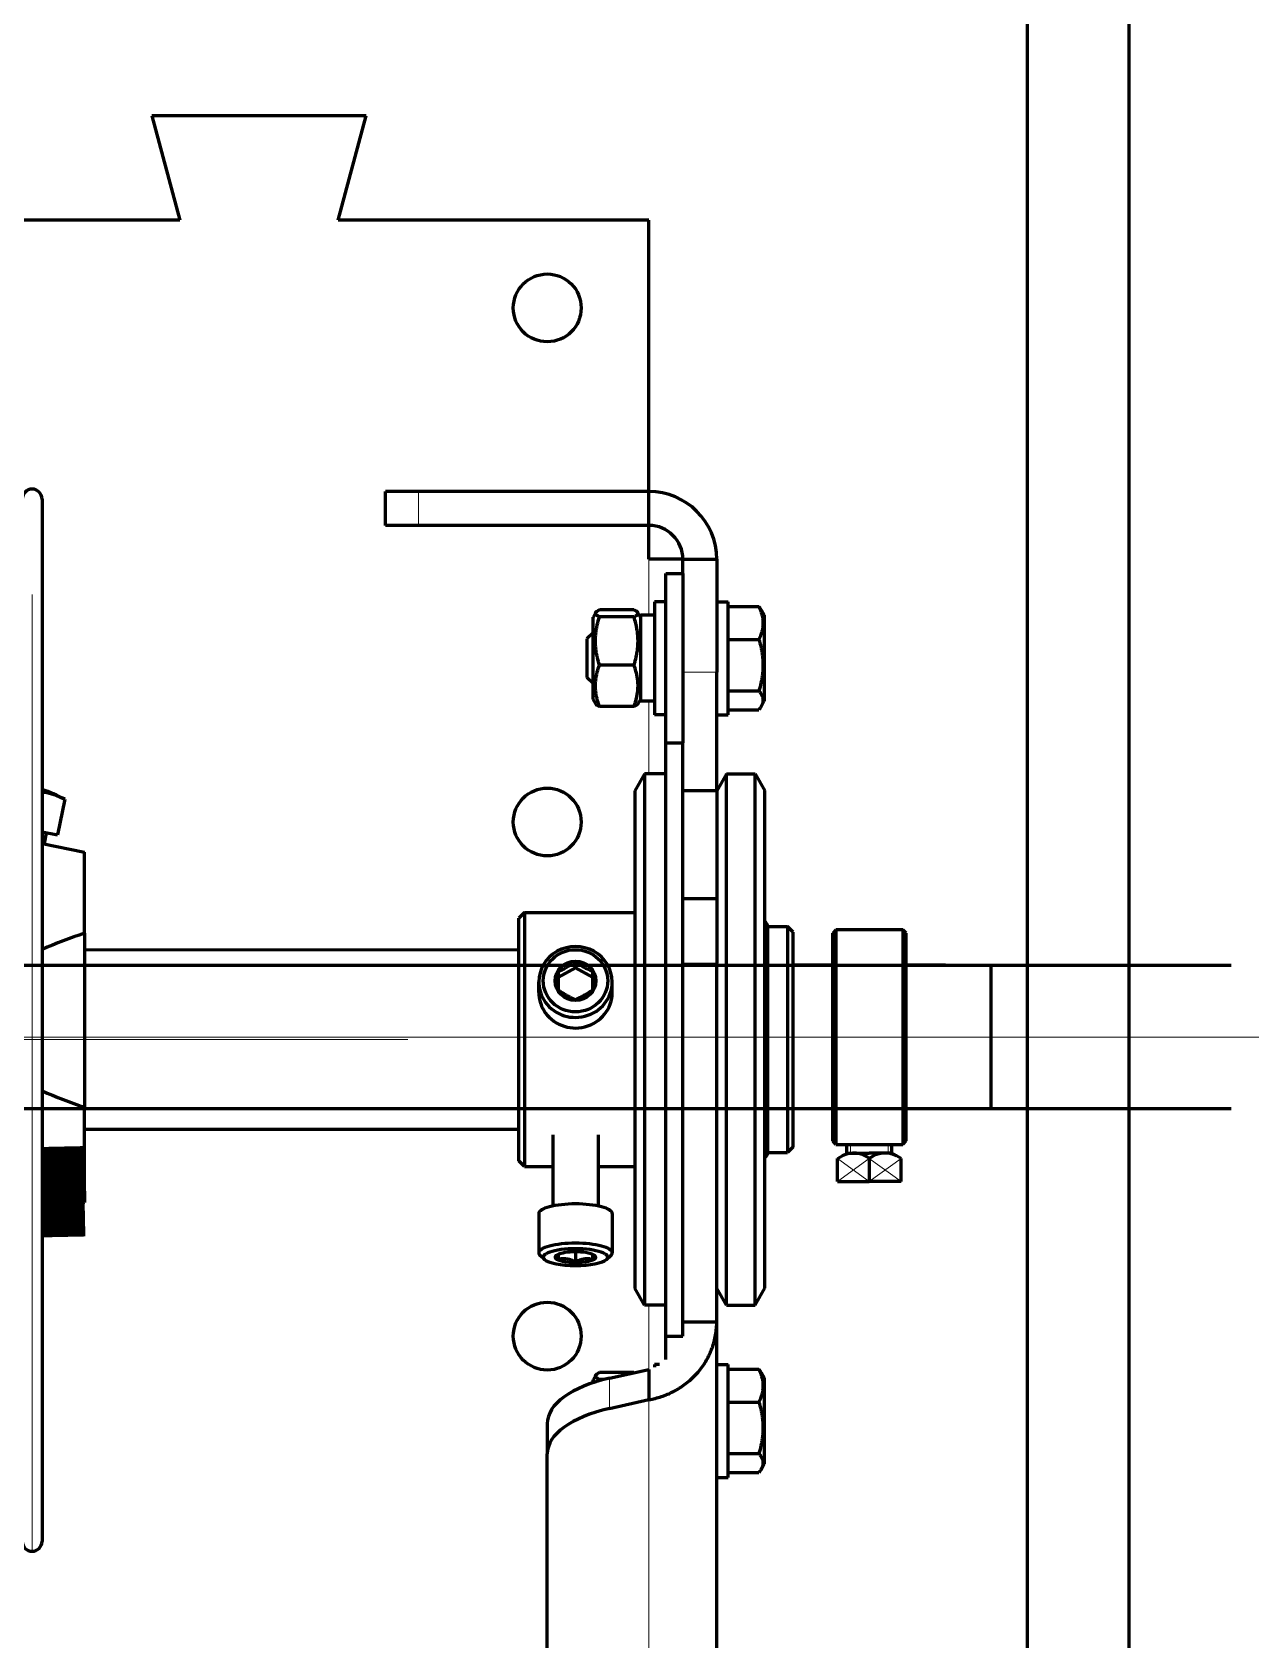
# Model space of a CAD drawing. Header units: millimetres. Extents: x 0 to 1680, y 0 to 594.
# Drawn here: x 338.71 to 346.79, y 501.21 to 511.88 of the extents above; entities that cross this region are included whole.
import ezdxf

# ---------------------------------------------------------------- set-up
doc = ezdxf.new("R2010")
doc.units = ezdxf.units.MM
for name, pattern in [('K5LT32774', [12.7, 6.35, -1.27, 1.27, -1.27, 1.27, -1.27]), ('K5LT_AXLED', [19.5, 15, -1.5, 1.5, -1.5]), ('K5LT_BASIC', [0]), ('K5LT_THIN', [0])]:
    doc.linetypes.add(name, pattern=pattern)
doc.layers.add('Системный слой', color=7, linetype='Continuous')

# ---------------------------------------------------------------- blocks, each defined once
blk = doc.blocks.new('U690')
at = {"layer": 'Системный слой', "color": 5, "linetype": 'K5LT_BASIC', "lineweight": 60, "true_color": 0x0000ff}
for p, q in [((344.042, 505.923), (344.02, 505.901)), ((344.485, 505.923), (344.042, 505.923)), ((344.042, 505.923), (344.042, 504.498)), ((344.507, 505.901), (344.485, 505.923)), ((344.485, 505.923), (344.485, 504.498)), ((344.02, 504.521), (344.02, 505.901)), ((344.507, 504.521), (344.507, 505.901)), ((344.042, 504.498), (344.02, 504.521)), ((344.042, 504.498), (344.485, 504.498)), ((344.051, 504.404), (344.113, 504.44)), ((344.113, 504.44), (344.113, 504.492)), ((344.113, 504.44), (344.263, 504.44)), ((344.413, 504.44), (344.263, 504.44)), ((344.413, 504.44), (344.413, 504.492)), ((344.475, 504.404), (344.413, 504.44)), ((344.485, 504.498), (344.507, 504.521)), ((344.051, 504.252), (344.051, 504.404)), ((344.263, 504.404), (344.263, 504.252)), ((344.263, 504.404), (344.263, 504.252)), ((344.475, 504.252), (344.475, 504.404)), ((344.051, 504.252), (344.263, 504.252)), ((344.475, 504.252), (344.263, 504.252))]:
    blk.add_line(p, q, dxfattribs=at)
at = {"layer": 'Системный слой', "color": 30, "linetype": 'K5LT_AXLED', "lineweight": 18, "true_color": 0xff8000}
blk.add_line((344.613, 505.211), (343.88, 505.211), dxfattribs=at)
at = {"layer": 'Системный слой', "color": 7, "linetype": 'K5LT_THIN', "lineweight": 18}
for p, q in [((344.139, 504.44), (344.139, 504.487)), ((344.388, 504.44), (344.388, 504.487)), ((344.051, 504.404), (344.263, 504.252)), ((344.051, 504.252), (344.263, 504.404)), ((344.475, 504.404), (344.263, 504.252)), ((344.475, 504.252), (344.263, 504.404))]:
    blk.add_line(p, q, dxfattribs=at)
at = {"layer": 'Системный слой', "color": 5, "linetype": 'K5LT_BASIC', "lineweight": 60, "true_color": 0x0000ff}
for centre, start, end in [((344.159, 504.269), 52.2077, 116.4781), ((344.368, 504.269), 63.5219, 127.7923)]:
    blk.add_arc(centre, 0.171, start, end, dxfattribs=at)
blk = doc.blocks.new('U761')
at = {"layer": 'Системный слой', "color": 5, "linetype": 'K5LT_BASIC', "lineweight": 60, "true_color": 0x0000ff}
for p, q in [((338.774, 506.838), (338.805, 506.833)), ((338.805, 506.833), (338.836, 506.825)), ((338.836, 506.825), (338.867, 506.816)), ((338.867, 506.816), (338.897, 506.804)), ((338.897, 506.804), (338.926, 506.789))]:
    blk.add_line(p, q, dxfattribs=at)
blk = doc.blocks.new('U746')
at = {"layer": 'Системный слой', "color": 7, "linetype": 'K5LT32774', "lineweight": 18}
blk.add_line((338.708, 501.798), (338.708, 508.848), dxfattribs=at)
at = {"layer": 'Системный слой', "color": 5, "linetype": 'K5LT_BASIC', "lineweight": 60, "true_color": 0x0000ff}
for p, q in [((338.774, 508.782), (338.774, 505.323)), ((338.785, 508.593), (338.774, 508.593)), ((338.785, 508.491), (338.774, 508.491)), ((338.785, 508.395), (338.774, 508.395)), ((338.926, 506.789), (338.877, 506.552)), ((338.774, 506.573), (338.877, 506.552)), ((338.789, 506.493), (338.804, 506.567)), ((338.774, 506.496), (339.055, 506.438)), ((339.055, 505.9), (339.055, 506.438)), ((339.055, 505.9), (339.055, 504.745)), ((338.774, 505.323), (338.774, 501.863)), ((339.055, 504.187), (339.055, 504.745)), ((339.055, 504.113), (338.774, 504.038)), ((339.055, 504.187), (339.055, 504.113))]:
    blk.add_line(p, q, dxfattribs=at)
at = {"layer": 'Системный слой', "color": 30, "linetype": 'K5LT_AXLED', "lineweight": 18, "true_color": 0xff8000}
blk.add_line((331.449, 505.194), (341.201, 505.194), dxfattribs=at)
at = {"layer": 'Системный слой', "color": 5, "linetype": 'K5LT_BASIC', "true_color": 0x0000ff, "const_width": 0.6}
blk.add_lwpolyline([(338.774, 504.181), (338.867, 504.183), (339.055, 504.187)], dxfattribs=at)
at = {"layer": 'Системный слой', "color": 5, "linetype": 'K5LT_BASIC', "lineweight": 60, "true_color": 0x0000ff}
for centre, radius, start, end in [((338.708, 508.782), 0.0656, 90, 180), ((338.708, 508.782), 0.0656, 0, 90), ((338.505, 505.999), 0.895, 62.091, 72.5434), ((340.049, 502.895), 3.165, 108.2997, 113.7565), ((340.142, 507.993), 3.425, 246.451, 251.4927), ((338.708, 501.863), 0.0656, 180, 270), ((338.708, 501.863), 0.0656, 270, 0)]:
    blk.add_arc(centre, radius, start, end, dxfattribs=at)
at = {"layer": 'Системный слой'}
blk.add_blockref('U761', (0, 0), dxfattribs=at)

msp = doc.modelspace()

# ---------------------------------------------------------------- linework, layer by layer
at = {"layer": 'Системный слой', "color": 5, "linetype": 'K5LT_BASIC', "lineweight": 60, "true_color": 0x0000ff}
for p, q in [((345.3134, 390.02559), (345.3134, 565.95034)), ((345.9884, 390.02559), (345.9884, 565.95034)), ((340.92429, 511.32548), (339.50251, 511.32548)), ((339.50251, 511.32548), (339.6884, 510.63173)), ((340.7384, 510.63173), (340.92429, 511.32548)), ((339.6884, 510.63173), (337.6259, 510.63173)), ((342.8009, 510.63173), (340.7384, 510.63173)), ((342.8009, 508.83173), (342.8009, 510.63173)), ((341.27244, 508.83173), (341.05277, 508.83173)), ((341.05277, 508.60673), (341.05277, 508.83173)), ((342.8009, 508.83173), (341.27244, 508.83173)), ((342.8009, 508.60673), (342.8009, 508.83173)), ((341.27244, 508.60673), (341.05277, 508.60673)), ((342.8009, 508.60673), (341.27244, 508.60673)), ((342.8009, 508.38173), (342.8009, 508.60673)), ((343.0259, 508.38173), (342.8009, 508.38173)), ((343.0259, 508.38173), (343.2509, 508.38173)), ((343.0259, 508.28798), (343.0259, 508.38173)), ((343.2509, 508.38173), (343.2509, 507.63173)), ((342.9134, 508.28798), (343.0259, 508.28798)), ((342.9134, 507.16304), (342.9134, 508.28798)), ((343.0259, 508.28798), (343.0259, 507.16304)), ((342.8384, 508.10041), (342.8384, 507.35041)), ((342.9134, 508.10041), (342.8384, 508.10041)), ((343.2509, 508.10048), (343.3259, 508.10048)), ((343.3259, 507.35048), (343.3259, 508.10048)), ((343.3259, 508.06777), (343.53044, 508.06777)), ((342.44743, 508.02809), (342.42965, 507.99728)), ((342.42965, 507.45353), (342.42965, 507.99728)), ((342.70161, 508.04574), (342.47268, 508.04574)), ((342.70161, 507.99978), (342.47268, 507.99978)), ((342.74465, 507.99728), (342.72686, 508.02809)), ((342.74465, 508.01041), (342.74465, 507.44041)), ((342.8384, 508.01041), (342.74465, 508.01041)), ((343.54472, 508.04716), (343.5659, 508.01048)), ((343.5659, 508.01048), (343.5659, 507.54672)), ((342.42965, 507.89423), (342.3884, 507.85298)), ((342.3884, 507.85298), (342.3884, 507.82478)), ((343.3259, 507.8505), (343.53044, 507.8505)), ((342.3884, 507.82478), (342.3884, 507.59798)), ((342.70161, 507.67945), (342.47268, 507.67945)), ((343.2509, 506.84423), (343.2509, 507.63173)), ((342.42965, 507.55673), (342.3884, 507.59798)), ((343.5659, 507.54672), (343.5659, 507.44048)), ((342.44743, 507.42273), (342.42965, 507.45353)), ((342.74465, 507.45353), (342.72686, 507.42273)), ((342.8384, 507.44041), (342.74465, 507.44041)), ((343.3259, 507.50821), (343.53044, 507.50821)), ((343.54472, 507.4038), (343.5659, 507.44048)), ((342.70161, 507.40508), (342.47268, 507.40508)), ((342.9134, 507.35041), (342.8384, 507.35041)), ((343.2509, 507.35048), (343.3259, 507.35048)), ((343.3259, 507.38318), (343.53044, 507.38318)), ((342.9134, 503.22554), (342.9134, 507.16304)), ((342.9134, 507.16304), (343.0259, 507.16304)), ((343.0259, 503.22554), (343.0259, 507.16304)), ((342.7721, 506.95673), (342.70715, 506.84423)), ((342.7721, 506.95673), (342.7721, 503.43173)), ((342.9134, 506.95673), (342.7721, 506.95673)), ((343.31585, 506.95673), (343.2509, 506.84423)), ((343.31585, 506.95673), (343.5047, 506.95673)), ((343.31585, 503.49265), (343.31585, 506.95673)), ((343.5047, 506.95673), (343.56965, 506.84423)), ((343.5047, 503.49265), (343.5047, 506.95673)), ((342.70715, 506.84423), (342.70715, 503.54423)), ((343.2509, 506.84423), (343.0259, 506.84423)), ((343.2509, 506.84423), (343.2509, 506.13009)), ((343.56965, 503.60126), (343.56965, 506.84423)), ((341.9759, 506.03798), (341.9384, 506.00048)), ((341.9759, 506.03798), (342.70715, 506.03798)), ((341.9759, 506.03798), (341.9759, 505.41415)), ((343.0259, 506.13009), (343.2509, 506.13009)), ((343.2509, 506.13009), (343.2509, 505.70048)), ((341.9384, 505.40438), (341.9384, 506.00048)), ((343.5884, 505.94423), (343.71965, 505.94423)), ((343.5884, 505.94423), (343.5884, 504.44423)), ((343.5884, 505.38972), (343.5884, 505.94423)), ((343.75715, 505.90673), (343.71965, 505.94423)), ((343.71965, 505.94423), (343.71965, 505.38972)), ((343.75715, 504.48173), (343.75715, 505.90673)), ((339.05511, 505.79196), (341.9384, 505.78954)), ((342.3134, 505.67055), (342.3134, 505.70888)), ((302.84517, 505.68703), (346.6634, 505.68703)), ((342.3134, 505.67055), (342.2009, 505.60784)), ((342.2009, 505.52076), (342.2009, 505.64617)), ((342.4259, 505.60784), (342.3134, 505.67055)), ((342.4259, 505.64617), (342.4259, 505.52076)), ((343.0259, 503.54423), (343.0259, 505.70048)), ((343.2509, 503.31923), (343.2509, 505.70048)), ((344.01961, 505.68703), (343.75715, 505.68703)), ((344.76963, 505.68703), (344.50711, 505.68703)), ((344.50711, 505.68703), (345.06963, 505.68703)), ((345.06963, 505.68703), (345.06963, 504.73453)), ((342.06965, 505.50604), (342.06965, 505.57641)), ((342.55715, 505.50604), (342.55715, 505.57641)), ((341.9384, 504.38798), (341.9384, 505.40438)), ((341.9759, 505.41415), (341.9759, 504.35048)), ((343.5884, 504.44423), (343.5884, 505.38972)), ((343.71965, 505.38972), (343.71965, 504.44423)), ((346.6634, 504.73453), (302.84517, 504.73453)), ((344.01961, 504.73453), (343.75715, 504.73453)), ((344.76963, 504.73453), (344.50711, 504.73453)), ((345.06963, 504.73453), (344.50711, 504.73453)), ((339.05511, 504.59891), (341.9384, 504.59891)), ((342.1634, 504.56066), (342.1634, 504.08941)), ((342.1634, 504.56066), (342.1634, 504.08941)), ((342.4634, 504.56066), (342.4634, 504.08941)), ((343.5884, 504.44423), (343.71965, 504.44423)), ((343.75715, 504.48173), (343.71965, 504.44423)), ((341.9759, 504.35048), (341.9384, 504.38798)), ((341.9759, 504.35048), (342.1634, 504.35048)), ((342.4634, 504.35048), (342.70715, 504.35048)), ((342.06965, 504.03933), (342.06965, 503.77866)), ((342.55715, 504.03933), (342.55715, 503.77866)), ((342.3134, 503.78489), (342.3134, 503.71868)), ((342.10759, 503.73466), (342.0787, 503.76151)), ((342.2009, 503.73561), (342.2009, 503.76915)), ((342.4259, 503.76915), (342.4259, 503.73561)), ((342.51921, 503.73466), (342.5481, 503.76151)), ((343.56965, 503.54423), (343.56965, 503.60126)), ((342.7721, 503.43173), (342.70715, 503.54423)), ((343.31585, 503.43173), (343.2509, 503.54423)), ((343.31585, 503.43173), (343.31585, 503.49265)), ((343.5047, 503.43173), (343.56965, 503.54423)), ((343.5047, 503.43173), (343.5047, 503.49265)), ((342.9134, 503.43173), (342.7721, 503.43173)), ((343.31585, 503.43173), (343.5047, 503.43173)), ((343.2509, 503.31923), (343.0259, 503.31923)), ((343.2509, 495.81923), (343.2509, 503.31923)), ((342.9134, 503.22554), (343.0259, 503.22554)), ((342.9134, 503.06963), (342.9134, 503.22554)), ((342.87119, 503.03791), (342.8384, 503.03791)), ((342.8384, 503.03791), (342.8384, 503.01983)), ((343.2509, 502.28798), (343.2509, 503.03798)), ((343.2509, 503.03798), (343.3259, 503.03798)), ((343.3259, 502.28798), (343.3259, 503.03798)), ((342.44743, 502.96559), (342.42965, 502.93478)), ((342.42965, 502.91564), (342.42965, 502.93478)), ((342.46989, 502.92814), (342.47268, 502.93728)), ((342.70161, 502.98324), (342.47268, 502.98324)), ((342.50345, 502.93728), (342.47268, 502.93728)), ((342.53914, 502.94588), (342.8009, 503.00494)), ((342.70262, 502.98277), (342.70161, 502.98324)), ((342.8009, 503.00494), (342.8009, 502.8039)), ((343.3259, 503.00527), (343.53044, 503.00527)), ((343.54472, 502.98466), (343.5659, 502.94798)), ((343.5659, 502.94798), (343.5659, 502.48422)), ((342.53914, 502.74484), (342.8009, 502.8039)), ((343.3259, 502.788), (343.53044, 502.788)), ((342.1259, 502.64498), (342.1259, 502.44394)), ((342.1259, 496.54856), (342.1259, 502.44394)), ((343.3259, 502.44571), (343.53044, 502.44571)), ((343.5659, 502.48422), (343.5659, 502.37798)), ((343.3259, 502.32068), (343.53044, 502.32068)), ((343.54472, 502.3413), (343.5659, 502.37798)), ((343.2509, 502.28798), (343.3259, 502.28798))]:
    msp.add_line(p, q, dxfattribs=at)
at = {"layer": 'Системный слой', "color": 7, "linetype": 'K5LT_THIN', "lineweight": 18}
for p, q in [((341.27244, 508.60673), (341.27244, 508.83173)), ((342.8009, 508.38173), (342.8009, 508.01041)), ((343.0259, 507.63173), (343.2509, 507.63173)), ((342.8009, 507.44041), (342.8009, 506.95673)), ((343.0259, 505.70048), (343.2509, 505.70048)), ((342.8009, 503.43173), (342.8009, 503.00494)), ((342.53914, 502.94588), (342.53914, 502.74484)), ((342.8009, 495.86557), (342.8009, 502.8039))]:
    msp.add_line(p, q, dxfattribs=at)
at = {"layer": 'Системный слой', "color": 30, "linetype": 'K5LT_AXLED', "lineweight": 18, "true_color": 0xff8000}
msp.add_line((238.05405, 505.21078), (361.76963, 505.21078), dxfattribs=at)
at = {"layer": 'Системный слой', "color": 5, "linetype": 'K5LT_BASIC', "lineweight": 60, "true_color": 0x0000ff}
for centre in [(342.1259, 510.05048), (342.1259, 506.63798), (342.1259, 503.22548)]:
    msp.add_circle(centre, 0.225, dxfattribs=at)
for centre, radius, start, end in [((342.8009, 508.38173), 0.45, 0, 90), ((342.8009, 508.38173), 0.225, 0, 90), ((343.5509, 505.94423), 0.0375, 0, 60), ((343.5509, 504.44423), 0.0375, 300, 0)]:
    msp.add_arc(centre, radius, start, end, dxfattribs=at)
for centre, major_axis, ratio, start_param, end_param in [((343.5509, 505.9183), (-0.0375, 0), 0.96543172, 3.14159265, 3.14234647), ((342.3134, 505.57641), (-0.24375, 0), 0.96543172, 3.14159265, 6.28318531), ((342.3134, 505.57641), (-0.24375, 0), 0.96543172, 0, 0.52359878), ((342.3134, 505.50604), (-0.24375, 0), 0.96543172, 0, 0.52359878), ((342.3134, 505.57641), (-0.24375, 0), 0.96543172, 0.52359878, 3.14159265), ((342.3134, 505.50604), (-0.24375, 0), 0.96543172, 0.52359878, 3.14159265), ((342.3134, 504.03933), (-0.24375, 0), 0.26065609, 4.71238898, 6.28318531), ((342.3134, 504.03933), (-0.24375, 0), 0.26065609, 3.14159265, 4.71238898), ((342.3134, 503.77866), (-0.24375, 0), 0.26065609, 4.71238898, 6.28318531), ((342.3134, 503.7497), (-0.21375, 0), 0.26065609, 4.71238898, 6.55656708), ((342.3134, 503.7497), (-0.135, 0), 0.26065609, 4.71238898, 5.79657208), ((342.3134, 503.77866), (-0.24375, 0), 0.26065609, 3.14159265, 4.71238898), ((342.3134, 503.7497), (-0.21375, 0), 0.26065609, 2.86821089, 4.71238898), ((342.3134, 503.7497), (-0.135, 0), 0.26065609, 3.62820588, 4.71238898), ((342.3134, 503.77866), (-0.24375, 0), 0.26065609, 0, 0.27338177), ((342.3134, 503.7497), (-0.21375, 0), 0.26065609, 0.27338177, 2.86821089), ((342.3134, 503.7497), (-0.135, 0), 0.26065609, 5.79657208, 9.91139119), ((342.3134, 503.77866), (-0.24375, 0), 0.26065609, 2.86821089, 3.14159265), ((342.8759, 502.64498), (-0.75, 0), 0.44900873, 5.17804457, 6.28318531), ((342.8759, 502.44394), (-0.75, 0), 0.44900873, 5.17804457, 6.28318531)]:
    msp.add_ellipse(centre, major_axis=major_axis, ratio=ratio, start_param=start_param, end_param=end_param, dxfattribs=at)
for major_axis in [(-0.21375, 0), (-0.135, 0)]:
    msp.add_ellipse((342.3134, 505.58423), major_axis=major_axis, ratio=0.96543172, dxfattribs=at)
for points in [[(343.54472, 508.04716), (343.54072, 508.05409), (343.53588, 508.06097), (343.53044, 508.06777)], [(343.54472, 507.4038), (343.54072, 507.39686), (343.53588, 507.38998), (343.53044, 507.38318)], [(342.8009, 502.8039), (342.81476, 502.80612), (342.84248, 502.81171), (342.8837, 502.82351), (342.92422, 502.83868), (342.96369, 502.85716), (343.00177, 502.87885), (343.03813, 502.90361), (343.07247, 502.93129), (343.10449, 502.96171), (343.13393, 502.99467), (343.16052, 503.02994), (343.18404, 503.06729), (343.20429, 503.10644), (343.22111, 503.14712), (343.23434, 503.18905), (343.24387, 503.23192), (343.24962, 503.27541), (343.2509, 503.30462), (343.2509, 503.31923)], [(343.54472, 502.98466), (343.54072, 502.99159), (343.53588, 502.99847), (343.53044, 503.00527)], [(343.54472, 502.3413), (343.54072, 502.33436), (343.53588, 502.32748), (343.53044, 502.32068)]]:
    msp.add_open_spline(points, degree=3, dxfattribs=at)
for points, knots in [([(343.53044, 508.06777), (343.53516, 508.05752), (343.54153, 508.04204), (343.54817, 508.02138), (343.55206, 508.00623), (343.55485, 507.99155), (343.55661, 507.97718), (343.55737, 507.96291), (343.55713, 507.94852), (343.55584, 507.93365), (343.55336, 507.91806), (343.54951, 507.90154), (343.54256, 507.87879), (343.53561, 507.86173), (343.53044, 507.8505)], [0, 0, 0, 0, 2.17577484, 3.25800078, 4.29990096, 5.3052497, 6.27307486, 7.23992789, 8.21772309, 9.20743259, 10.27660523, 11.41332672, 12.61324076, 15, 15, 15, 15]), ([(342.47268, 507.99978), (342.46756, 508.00213), (342.46068, 508.0057), (342.45362, 508.01056), (342.44948, 508.01432), (342.44673, 508.01822), (342.44561, 508.02219), (342.44613, 508.02549), (342.44707, 508.02745), (342.44743, 508.02809)], [0, 0, 0, 0, 2.56422703, 3.85009583, 5.1776436, 6.54436682, 7.94341517, 9.33561319, 10, 10, 10, 10]), ([(342.47268, 507.67945), (342.46756, 507.69584), (342.46068, 507.72072), (342.45362, 507.75459), (342.44948, 507.78082), (342.44673, 507.80797), (342.44561, 507.83565), (342.44624, 507.86356), (342.44861, 507.89148), (342.45263, 507.91928), (342.4599, 507.9556), (342.46723, 507.98232), (342.47268, 507.99978)], [0, 0, 0, 0, 2.04777831, 3.07466642, 4.13483914, 5.22629717, 6.34356987, 7.45537193, 8.57218598, 9.69948262, 10.81845848, 13, 13, 13, 13]), ([(342.44743, 508.02809), (342.44784, 508.02879), (342.44924, 508.03083), (342.45263, 508.03419), (342.4599, 508.0394), (342.46723, 508.04323), (342.47268, 508.04574)], [0, 0, 0, 0, 0.81843332, 2.39222557, 3.95440136, 7, 7, 7, 7]), ([(342.72686, 508.02809), (342.72646, 508.02879), (342.72516, 508.03068), (342.72218, 508.0337), (342.71527, 508.03891), (342.70779, 508.0429), (342.70161, 508.04574)], [0, 0, 0, 0, 0.81973283, 2.2163143, 3.55115421, 7, 7, 7, 7]), ([(342.70161, 507.99978), (342.70476, 508.00122), (342.71063, 508.00413), (342.71798, 508.00854), (342.7236, 508.01298), (342.72724, 508.01746), (342.72872, 508.02187), (342.7282, 508.02542), (342.72723, 508.02746), (342.72686, 508.02809)], [0, 0, 0, 0, 1.57494343, 3.14863977, 4.72108903, 6.2910441, 7.85975209, 9.340743, 10, 10, 10, 10]), ([(342.70161, 507.67945), (342.70335, 507.68501), (342.70755, 507.69902), (342.71396, 507.72301), (342.72029, 507.75204), (342.72501, 507.78187), (342.72779, 507.81119), (342.72871, 507.8393), (342.72784, 507.86719), (342.72516, 507.89616), (342.72061, 507.92542), (342.71307, 507.96059), (342.70622, 507.98502), (342.70161, 507.99978)], [0, 0, 0, 0, 0.74624301, 1.8769492, 3.19259566, 4.56880856, 5.76852434, 6.99126595, 8.19942137, 9.3699648, 10.74433553, 12.01437153, 14, 14, 14, 14]), ([(343.53044, 507.8505), (343.53516, 507.83436), (343.54153, 507.80997), (343.54817, 507.77741), (343.55206, 507.75356), (343.55485, 507.73043), (343.55661, 507.70778), (343.55737, 507.6853), (343.55713, 507.66263), (343.55584, 507.6392), (343.55336, 507.61464), (343.54951, 507.58861), (343.54256, 507.55277), (343.53561, 507.5259), (343.53044, 507.50821)], [0, 0, 0, 0, 2.17577484, 3.25800078, 4.29990096, 5.3052497, 6.27307486, 7.23992789, 8.21772309, 9.20743259, 10.27660523, 11.41332672, 12.61324076, 15, 15, 15, 15]), ([(342.47268, 507.40508), (342.46756, 507.41912), (342.46068, 507.44043), (342.45362, 507.46944), (342.44948, 507.4919), (342.44673, 507.51516), (342.44561, 507.53887), (342.44624, 507.56278), (342.44861, 507.58669), (342.45263, 507.6105), (342.4599, 507.64162), (342.46723, 507.6645), (342.47268, 507.67945)], [0, 0, 0, 0, 2.04777831, 3.07466642, 4.13483914, 5.22629717, 6.34356987, 7.45537193, 8.57218598, 9.69948262, 10.81845848, 13, 13, 13, 13]), ([(342.70161, 507.40508), (342.70348, 507.41019), (342.70776, 507.42247), (342.71411, 507.44299), (342.7202, 507.46695), (342.72476, 507.49134), (342.72756, 507.51525), (342.72867, 507.53851), (342.7281, 507.56194), (342.7257, 507.5869), (342.72131, 507.6126), (342.71364, 507.64408), (342.70649, 507.66607), (342.70161, 507.67945)], [0, 0, 0, 0, 0.80086898, 1.91947107, 3.18763135, 4.48446395, 5.63483219, 6.80691096, 7.99134366, 9.16641975, 10.58046507, 11.89879786, 14, 14, 14, 14]), ([(342.44743, 507.42273), (342.44784, 507.42203), (342.44924, 507.41999), (342.45263, 507.41663), (342.4599, 507.41142), (342.46723, 507.40759), (342.47268, 507.40508)], [0, 0, 0, 0, 0.81843332, 2.39222557, 3.95440136, 7, 7, 7, 7]), ([(342.72686, 507.42273), (342.72646, 507.42203), (342.72516, 507.42014), (342.72218, 507.41712), (342.71527, 507.41191), (342.70779, 507.40792), (342.70161, 507.40508)], [0, 0, 0, 0, 0.81973283, 2.2163143, 3.55115421, 7, 7, 7, 7]), ([(343.53044, 507.50821), (343.53516, 507.50231), (343.54153, 507.4934), (343.54817, 507.48151), (343.55206, 507.4728), (343.55485, 507.46435), (343.55661, 507.45608), (343.55737, 507.44787), (343.55713, 507.43959), (343.55584, 507.43103), (343.55336, 507.42206), (343.54965, 507.4129), (343.54644, 507.40677), (343.54472, 507.4038)], [0, 0, 0, 0, 2.43904961, 3.65222788, 4.82020086, 5.94719957, 7.03213426, 8.11597917, 9.21209029, 10.32155737, 11.52010286, 12.79437079, 14, 14, 14, 14]), ([(342.2009, 505.64617), (342.20486, 505.64804), (342.21286, 505.65186), (342.22512, 505.65791), (342.2378, 505.66441), (342.25035, 505.67111), (342.262, 505.6776), (342.27188, 505.68329), (342.28331, 505.69005), (342.29701, 505.69843), (342.30791, 505.70534), (342.3134, 505.70888)], [0, 0, 0, 0, 1.30322138, 2.60843037, 3.94492661, 5.34002208, 6.57419434, 7.61814377, 8.45771746, 10.19347647, 12, 12, 12, 12]), ([(342.3134, 505.70888), (342.31736, 505.70633), (342.32536, 505.70123), (342.33762, 505.69361), (342.3503, 505.68597), (342.36285, 505.67869), (342.3745, 505.67219), (342.38438, 505.66686), (342.39581, 505.66088), (342.40951, 505.65398), (342.42041, 505.64876), (342.4259, 505.64617)], [0, 0, 0, 0, 1.30322138, 2.60843037, 3.94492661, 5.34002208, 6.57419434, 7.61814377, 8.45771746, 10.19347647, 12, 12, 12, 12]), ([(342.2009, 505.52076), (342.20861, 505.51579), (342.22037, 505.50837), (342.23639, 505.4987), (342.24867, 505.49153), (342.26101, 505.4846), (342.27307, 505.4781), (342.29064, 505.46897), (342.30399, 505.46248), (342.3134, 505.45805)], [0, 0, 0, 0, 2.11241455, 3.17300837, 4.25277121, 5.34877874, 6.41144797, 7.42453421, 10, 10, 10, 10]), ([(342.4259, 505.52076), (342.42193, 505.51821), (342.41394, 505.51311), (342.40168, 505.50549), (342.38899, 505.49785), (342.37645, 505.49057), (342.36479, 505.48407), (342.35491, 505.47874), (342.34349, 505.47276), (342.32978, 505.46586), (342.31889, 505.46064), (342.3134, 505.45805)], [0, 0, 0, 0, 1.30322138, 2.60843037, 3.94492661, 5.34002208, 6.57419434, 7.61814377, 8.45771746, 10.19347647, 12, 12, 12, 12]), ([(342.3134, 503.71868), (342.30979, 503.72038), (342.30368, 503.72313), (342.29442, 503.72687), (342.28514, 503.7302), (342.27495, 503.73325), (342.2649, 503.73558), (342.25541, 503.73719), (342.24562, 503.73826), (342.23462, 503.73872), (342.22297, 503.73837), (342.21156, 503.73728), (342.20436, 503.7362), (342.2009, 503.73561)], [0, 0, 0, 0, 1.37975071, 2.32548644, 3.49176688, 4.84896218, 6.10478567, 7.19599936, 8.33690753, 9.70580449, 11.25896086, 12.67320978, 14, 14, 14, 14]), ([(342.4259, 503.73561), (342.42193, 503.73629), (342.41394, 503.73746), (342.40168, 503.73851), (342.38899, 503.73871), (342.37645, 503.73789), (342.36479, 503.73617), (342.35491, 503.734), (342.34627, 503.73161), (342.33819, 503.72899), (342.32716, 503.72489), (342.31889, 503.72127), (342.3134, 503.71868)], [0, 0, 0, 0, 1.41182316, 2.82579957, 4.27367049, 5.78502392, 7.12204387, 8.25298908, 9.16252725, 10.08739773, 11.04293284, 13, 13, 13, 13]), ([(342.47268, 502.93728), (342.46756, 502.93963), (342.46068, 502.9432), (342.45362, 502.94806), (342.44948, 502.95182), (342.44673, 502.95572), (342.44561, 502.95969), (342.44613, 502.96299), (342.44707, 502.96495), (342.44743, 502.96559)], [0, 0, 0, 0, 2.56422703, 3.85009583, 5.1776436, 6.54436682, 7.94341517, 9.33561319, 10, 10, 10, 10]), ([(342.44743, 502.96559), (342.44784, 502.96629), (342.44924, 502.96833), (342.45263, 502.97169), (342.4599, 502.9769), (342.46723, 502.98073), (342.47268, 502.98324)], [0, 0, 0, 0, 0.81843332, 2.39222557, 3.95440136, 7, 7, 7, 7]), ([(343.53044, 503.00527), (343.53516, 502.99502), (343.54153, 502.97954), (343.54817, 502.95888), (343.55206, 502.94373), (343.55485, 502.92905), (343.55661, 502.91468), (343.55737, 502.90041), (343.55713, 502.88602), (343.55584, 502.87115), (343.55336, 502.85556), (343.54951, 502.83904), (343.54256, 502.81629), (343.53561, 502.79923), (343.53044, 502.788)], [0, 0, 0, 0, 2.17577484, 3.25800078, 4.29990096, 5.3052497, 6.27307486, 7.23992789, 8.21772309, 9.20743259, 10.27660523, 11.41332672, 12.61324076, 15, 15, 15, 15]), ([(343.53044, 502.788), (343.53516, 502.77186), (343.54153, 502.74747), (343.54817, 502.71491), (343.55206, 502.69106), (343.55485, 502.66793), (343.55661, 502.64528), (343.55737, 502.6228), (343.55713, 502.60013), (343.55584, 502.5767), (343.55336, 502.55214), (343.54951, 502.52611), (343.54256, 502.49027), (343.53561, 502.4634), (343.53044, 502.44571)], [0, 0, 0, 0, 2.17577484, 3.25800078, 4.29990096, 5.3052497, 6.27307486, 7.23992789, 8.21772309, 9.20743259, 10.27660523, 11.41332672, 12.61324076, 15, 15, 15, 15]), ([(343.53044, 502.44571), (343.53516, 502.43981), (343.54153, 502.4309), (343.54817, 502.41901), (343.55206, 502.4103), (343.55485, 502.40185), (343.55661, 502.39358), (343.55737, 502.38537), (343.55713, 502.37709), (343.55584, 502.36853), (343.55336, 502.35956), (343.54965, 502.3504), (343.54644, 502.34427), (343.54472, 502.3413)], [0, 0, 0, 0, 2.43904961, 3.65222788, 4.82020086, 5.94719957, 7.03213426, 8.11597917, 9.21209029, 10.32155737, 11.52010286, 12.79437079, 14, 14, 14, 14])]:
    msp.add_open_spline(points, degree=3, knots=knots, dxfattribs=at)

# ---------------------------------------------------------------- block references
at = {"layer": 'Системный слой'}
for name in ['U746', 'U690']:
    msp.add_blockref(name, (0, 0), dxfattribs=at)

doc.saveas('drawing.dxf')
